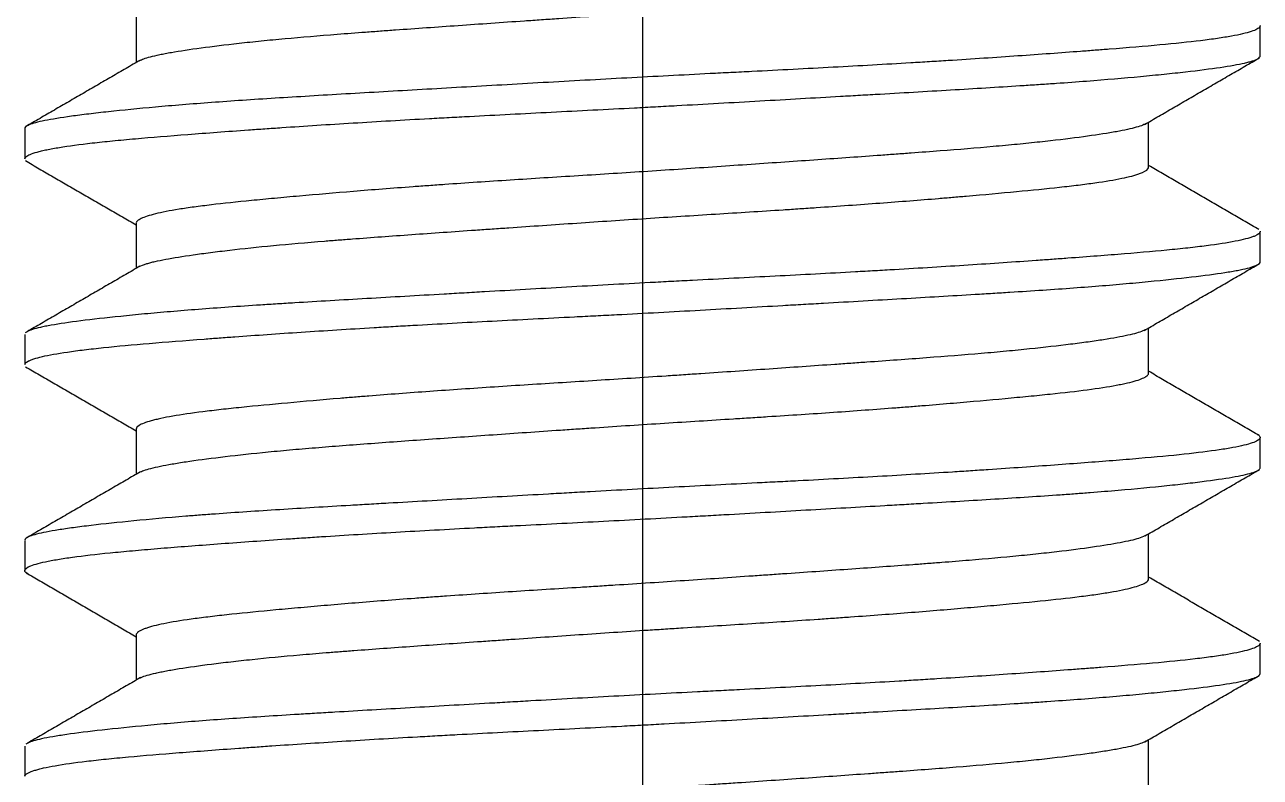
# Model space of a CAD drawing. Extents: x 828 to 1855, y 0 to 752.
# Drawn here: x 1091.07 to 1097.07, y 203.42 to 207.08 of the extents above; entities that cross this region are included whole.
import ezdxf

# ---------------------------------------------------------------- set-up
doc = ezdxf.new("R2010")
doc.units = 0
doc.header["$LTSCALE"] = 10
doc.header["$MEASUREMENT"] = 0
doc.linetypes.add('CENTER', pattern=[2, 1.25, -0.25, 0.25, -0.25])
doc.layers.add('1', color=7, linetype='CONTINUOUS')

msp = doc.modelspace()

# ---------------------------------------------------------------- linework, layer by layer
at = {"layer": '1', "color": 1, "linetype": 'CENTER', "lineweight": -3}
msp.add_line((1094.0736, 290.3893), (1094.0736, 187.6108), dxfattribs=at)
at = {"layer": '1', "color": 7, "linetype": 'Continuous', "lineweight": -3}
for p, q in [((1091.6151, 207.1146), (1091.6151, 206.8947)), ((1097.0736, 206.9276), (1097.0736, 207.0731)), ((1096.5321, 206.3855), (1096.5321, 206.6055)), ((1091.0736, 206.5731), (1091.0736, 206.4272)), ((1091.6151, 206.1146), (1091.6151, 205.8947)), ((1097.0736, 205.9269), (1097.0736, 206.0726)), ((1096.5321, 205.386), (1096.5321, 205.6055)), ((1091.0736, 205.5728), (1091.0736, 205.4276)), ((1091.6151, 205.1142), (1091.6151, 204.8946)), ((1097.0736, 204.9274), (1097.0736, 205.0734)), ((1091.0736, 204.5727), (1091.0736, 204.4267)), ((1096.5321, 204.3853), (1096.5321, 204.6055)), ((1091.6151, 204.1148), (1091.6151, 203.8946)), ((1097.0736, 203.9274), (1097.0736, 204.0726)), ((1096.5321, 203.3859), (1096.5321, 203.6055)), ((1091.0736, 203.5734), (1091.0736, 203.4275))]:
    msp.add_line(p, q, dxfattribs=at)
for points, knots in [([(1091.6301, 206.9033), (1091.6415, 206.9098), (1091.6595, 206.9162), (1091.6972, 206.9262), (1091.7197, 206.9314), (1091.7466, 206.9368), (1091.7655, 206.9404), (1091.7754, 206.9422), (1091.8273, 206.9513), (1091.8756, 206.9586), (1091.9854, 206.9734), (1092.0468, 206.981), (1092.1319, 206.9904), (1092.1494, 206.9923), (1092.1851, 206.9961), (1092.2035, 206.998), (1092.2594, 207.0036), (1092.2979, 207.0074), (1092.4173, 207.0183), (1092.5019, 207.0253), (1092.636, 207.0358), (1092.705, 207.041), (1092.7767, 207.0463), (1092.8252, 207.0499), (1092.8498, 207.0517), (1092.9734, 207.0606), (1093.1767, 207.0749), (1093.3906, 207.0898), (1093.5278, 207.0993), (1093.5554, 207.1012), (1093.6109, 207.105), (1093.6389, 207.1069), (1093.7225, 207.1127), (1093.7784, 207.1165), (1093.946, 207.1278), (1094.0579, 207.1352), (1094.2261, 207.1459), (1094.3102, 207.1512), (1094.3945, 207.1565), (1094.4506, 207.16), (1094.4787, 207.1618), (1094.6178, 207.1705), (1094.8356, 207.1844), (1095.0439, 207.1988), (1095.1964, 207.2098), (1095.2468, 207.2136), (1095.3448, 207.2211), (1095.3926, 207.2249), (1095.5326, 207.2361), (1095.6212, 207.2437), (1095.7472, 207.2549), (1095.788, 207.2586), (1095.8474, 207.264), (1095.8669, 207.2658), (1095.9053, 207.2695), (1095.924, 207.2712), (1096.0158, 207.2801), (1096.1495, 207.294), (1096.2576, 207.3081), (1096.317, 207.3172), (1096.3285, 207.319), (1096.3505, 207.3227), (1096.361, 207.3245), (1096.3911, 207.3301), (1096.4093, 207.3338), (1096.4583, 207.345), (1096.4835, 207.3525), (1096.5101, 207.3639), (1096.5171, 207.3677), (1096.5248, 207.3734), (1096.5268, 207.3753), (1096.5299, 207.3791), (1096.531, 207.3809), (1096.532, 207.3839), (1096.5321, 207.385), (1096.5321, 207.3861)], [0, 0, 0, 0, 0.042029, 0.042029, 0.064674, 0.075997, 0.075997, 0.087319, 0.087319, 0.132609, 0.132609, 0.177899, 0.177899, 0.189221, 0.189221, 0.200544, 0.200544, 0.223189, 0.223189, 0.268478, 0.268478, 0.291123, 0.302446, 0.302446, 0.313768, 0.313768, 0.359058, 0.404348, 0.404348, 0.41567, 0.41567, 0.426993, 0.426993, 0.449638, 0.449638, 0.494928, 0.494928, 0.517573, 0.528895, 0.528895, 0.540217, 0.540217, 0.585507, 0.630797, 0.630797, 0.653442, 0.653442, 0.676087, 0.676087, 0.721377, 0.721377, 0.744022, 0.744022, 0.755344, 0.755344, 0.766667, 0.766667, 0.811957, 0.857246, 0.857246, 0.868569, 0.868569, 0.879891, 0.879891, 0.902536, 0.902536, 0.947826, 0.947826, 0.970471, 0.970471, 0.981794, 0.981794, 0.993116, 0.993116, 1, 1, 1, 1]), ([(1097.0736, 207.0745), (1097.0738, 207.0723), (1097.0733, 207.0701), (1097.0706, 207.066), (1097.0688, 207.0641), (1097.0641, 207.0603), (1097.0552, 207.0547), (1097.0413, 207.049), (1097.0068, 207.0377), (1096.9748, 207.0302), (1096.9135, 207.019), (1096.8907, 207.0153), (1096.8532, 207.0098), (1096.8401, 207.008), (1096.813, 207.0044), (1096.7989, 207.0026), (1096.7261, 206.9937), (1096.66, 206.9868), (1096.5123, 206.9731), (1096.4306, 206.9663), (1096.3186, 206.9575), (1096.2957, 206.9557), (1096.2493, 206.9522), (1096.1785, 206.9468), (1096.1045, 206.9413), (1095.9521, 206.9302), (1095.8448, 206.9227), (1095.6752, 206.9114), (1095.6172, 206.9076), (1095.5279, 206.902), (1095.4979, 206.9002), (1095.4375, 206.8965), (1095.4071, 206.8946), (1095.2541, 206.8855), (1095.1286, 206.8784), (1094.8714, 206.8646), (1094.7398, 206.8577), (1094.5712, 206.8491), (1094.5374, 206.8474), (1094.4699, 206.844), (1094.3687, 206.8388), (1094.2674, 206.8336), (1094.0647, 206.8231), (1093.9296, 206.8158), (1093.7268, 206.8045), (1093.6592, 206.8007), (1093.524, 206.793), (1093.4571, 206.7892), (1093.2587, 206.7779), (1093.1295, 206.7705), (1092.8769, 206.756), (1092.7536, 206.7489), (1092.5131, 206.7348), (1092.3988, 206.7279), (1092.1813, 206.7142), (1092.0783, 206.7074), (1091.9323, 206.6966), (1091.885, 206.6929), (1091.7936, 206.6855), (1091.7499, 206.6817), (1091.6247, 206.6704), (1091.5489, 206.6629), (1091.4469, 206.6518), (1091.4149, 206.6481), (1091.3697, 206.6426), (1091.3551, 206.6408), (1091.327, 206.6372), (1091.3134, 206.6354), (1091.2481, 206.6263), (1091.2051, 206.6194), (1091.1368, 206.6057), (1091.1115, 206.599), (1091.0912, 206.5904), (1091.0877, 206.5886), (1091.0818, 206.5852), (1091.0794, 206.5834), (1091.0751, 206.579), (1091.0738, 206.5765), (1091.0736, 206.5738)], [0, 0, 0, 0, 0.01312, 0.01312, 0.023911, 0.023911, 0.034702, 0.056283, 0.056283, 0.099446, 0.099446, 0.121028, 0.121028, 0.131819, 0.131819, 0.142609, 0.142609, 0.185772, 0.185772, 0.228935, 0.228935, 0.239726, 0.239726, 0.250517, 0.272098, 0.272098, 0.315261, 0.315261, 0.336843, 0.336843, 0.347634, 0.347634, 0.358424, 0.358424, 0.401587, 0.401587, 0.44475, 0.44475, 0.455541, 0.455541, 0.466332, 0.487913, 0.487913, 0.531076, 0.531076, 0.552658, 0.552658, 0.574239, 0.574239, 0.617402, 0.617402, 0.660565, 0.660565, 0.703728, 0.703728, 0.746891, 0.746891, 0.768473, 0.768473, 0.790054, 0.790054, 0.833217, 0.833217, 0.854799, 0.854799, 0.865589, 0.865589, 0.87638, 0.87638, 0.919543, 0.919543, 0.962706, 0.962706, 0.973497, 0.973497, 0.984288, 0.984288, 1, 1, 1, 1]), ([(1091.0737, 206.4272), (1091.0739, 206.4305), (1091.076, 206.4338), (1091.0888, 206.4447), (1091.1066, 206.4522), (1091.1405, 206.4617), (1091.1478, 206.4636), (1091.1636, 206.4674), (1091.1722, 206.4693), (1091.1994, 206.475), (1091.2197, 206.4787), (1091.287, 206.4897), (1091.3402, 206.4969), (1091.4325, 206.5074), (1091.4653, 206.5109), (1091.5177, 206.5161), (1091.5357, 206.5178), (1091.5727, 206.5213), (1091.5918, 206.523), (1091.6896, 206.5317), (1091.7746, 206.5385), (1091.9576, 206.5526), (1092.0557, 206.5599), (1092.1866, 206.5692), (1092.2131, 206.5711), (1092.2672, 206.5749), (1092.2947, 206.5768), (1092.378, 206.5825), (1092.4346, 206.5863), (1092.6075, 206.5975), (1092.7269, 206.6048), (1092.9122, 206.6156), (1092.9749, 206.6192), (1093.0706, 206.6245), (1093.1028, 206.6262), (1093.1677, 206.6297), (1093.2004, 206.6315), (1093.3646, 206.6402), (1093.4971, 206.647), (1093.7645, 206.6606), (1093.8993, 206.6674), (1094.0693, 206.6764), (1094.1034, 206.6782), (1094.1717, 206.6819), (1094.2059, 206.6838), (1094.3084, 206.6894), (1094.3761, 206.6932), (1094.578, 206.7045), (1094.7107, 206.7121), (1094.9068, 206.7233), (1094.9717, 206.727), (1095.0683, 206.7326), (1095.1004, 206.7344), (1095.1643, 206.7381), (1095.1962, 206.7399), (1095.3539, 206.749), (1095.4753, 206.756), (1095.7084, 206.7698), (1095.8202, 206.7766), (1095.9539, 206.7853), (1095.9804, 206.787), (1096.0326, 206.7905), (1096.0585, 206.7923), (1096.1346, 206.7976), (1096.1835, 206.8012), (1096.3249, 206.8121), (1096.412, 206.8196), (1096.5321, 206.8308), (1096.5703, 206.8346), (1096.625, 206.8402), (1096.6427, 206.8421), (1096.6774, 206.8458), (1096.6943, 206.8477), (1096.7757, 206.857), (1096.832, 206.8642), (1096.9276, 206.8783), (1096.9669, 206.8852), (1097.005, 206.8938), (1097.0121, 206.8955), (1097.0251, 206.8989), (1097.0311, 206.9006), (1097.0472, 206.9058), (1097.0555, 206.9092), (1097.0702, 206.9176), (1097.0742, 206.9226), (1097.0736, 206.9277)], [0, 0, 0, 0, 0.019682, 0.019682, 0.062845, 0.062845, 0.073636, 0.073636, 0.084427, 0.084427, 0.106008, 0.106008, 0.149171, 0.149171, 0.170753, 0.170753, 0.181543, 0.181543, 0.192334, 0.192334, 0.235497, 0.235497, 0.27866, 0.27866, 0.289451, 0.289451, 0.300242, 0.300242, 0.321823, 0.321823, 0.364986, 0.364986, 0.386568, 0.386568, 0.397358, 0.397358, 0.408149, 0.408149, 0.451312, 0.451312, 0.494475, 0.494475, 0.505266, 0.505266, 0.516056, 0.516056, 0.537638, 0.537638, 0.580801, 0.580801, 0.602382, 0.602382, 0.613173, 0.613173, 0.623964, 0.623964, 0.667127, 0.667127, 0.71029, 0.71029, 0.721081, 0.721081, 0.731871, 0.731871, 0.753453, 0.753453, 0.796616, 0.796616, 0.818197, 0.818197, 0.828988, 0.828988, 0.839779, 0.839779, 0.882942, 0.882942, 0.926105, 0.926105, 0.936895, 0.936895, 0.947686, 0.947686, 0.969268, 0.969268, 1, 1, 1, 1]), ([(1096.5192, 206.598), (1096.5178, 206.5971), (1096.5163, 206.5963), (1096.5014, 206.5885), (1096.4805, 206.5816), (1096.4379, 206.5711), (1096.4218, 206.5676), (1096.3947, 206.5622), (1096.3851, 206.5604), (1096.3652, 206.5568), (1096.3548, 206.555), (1096.3007, 206.5459), (1096.2507, 206.5385), (1096.1373, 206.5236), (1096.074, 206.5161), (1095.9863, 206.5066), (1095.9683, 206.5047), (1095.9317, 206.5009), (1095.9131, 206.499), (1095.8563, 206.4934), (1095.8172, 206.4898), (1095.6959, 206.479), (1095.61, 206.472), (1095.4736, 206.4615), (1095.4268, 206.458), (1095.3547, 206.4526), (1095.3303, 206.4509), (1095.2814, 206.4473), (1095.2567, 206.4455), (1095.1325, 206.4366), (1095.0303, 206.4294), (1094.8201, 206.4147), (1094.7122, 206.4072), (1094.5459, 206.3958), (1094.4903, 206.3919), (1094.379, 206.3843), (1094.3232, 206.3806), (1094.1557, 206.3693), (1094.0437, 206.362), (1093.8751, 206.3513), (1093.8187, 206.3478), (1093.7061, 206.3407), (1093.6503, 206.3372), (1093.4848, 206.3268), (1093.3766, 206.3198), (1093.2177, 206.3092), (1093.1391, 206.3038), (1093.0618, 206.2983), (1093.0105, 206.2946), (1092.985, 206.2928), (1092.8586, 206.2835), (1092.7621, 206.276), (1092.5782, 206.2609), (1092.4908, 206.2534), (1092.3872, 206.2441), (1092.3667, 206.2423), (1092.3265, 206.2386), (1092.3066, 206.2367), (1092.2482, 206.2313), (1092.2109, 206.2277), (1092.1037, 206.2171), (1092.0386, 206.2102), (1091.9505, 206.1997), (1091.9088, 206.1944), (1091.8707, 206.189), (1091.8461, 206.1854), (1091.8342, 206.1836), (1091.7773, 206.1744), (1091.7014, 206.1597), (1091.6549, 206.1445), (1091.6352, 206.135), (1091.6318, 206.1331), (1091.6258, 206.1293), (1091.6233, 206.1274), (1091.6176, 206.122), (1091.6156, 206.1186), (1091.6152, 206.1152)], [0, 0, 0, 0, 0.005433, 0.005433, 0.050723, 0.050723, 0.073368, 0.073368, 0.08469, 0.08469, 0.096013, 0.096013, 0.141303, 0.141303, 0.186592, 0.186592, 0.197915, 0.197915, 0.209237, 0.209237, 0.231882, 0.231882, 0.277172, 0.277172, 0.299817, 0.299817, 0.311139, 0.311139, 0.322462, 0.322462, 0.367752, 0.367752, 0.413041, 0.413041, 0.435686, 0.435686, 0.458331, 0.458331, 0.503621, 0.503621, 0.526266, 0.526266, 0.548911, 0.548911, 0.594201, 0.594201, 0.616845, 0.628168, 0.628168, 0.63949, 0.63949, 0.68478, 0.68478, 0.73007, 0.73007, 0.741392, 0.741392, 0.752715, 0.752715, 0.77536, 0.77536, 0.82065, 0.82065, 0.843294, 0.854617, 0.854617, 0.865939, 0.865939, 0.911229, 0.956519, 0.956519, 0.967841, 0.967841, 0.979164, 0.979164, 1, 1, 1, 1]), ([(1091.6301, 205.9034), (1091.6386, 205.9082), (1091.6508, 205.9129), (1091.6724, 205.9195), (1091.6786, 205.9213), (1091.6921, 205.9248), (1091.6993, 205.9266), (1091.7222, 205.9319), (1091.7393, 205.9354), (1091.7958, 205.9461), (1091.8405, 205.9533), (1091.9183, 205.9644), (1091.946, 205.9681), (1091.9902, 205.9738), (1092.0055, 205.9757), (1092.0367, 205.9795), (1092.0526, 205.9814), (1092.1342, 205.9909), (1092.2052, 205.9984), (1092.3585, 206.0131), (1092.4409, 206.0203), (1092.5512, 206.0291), (1092.5736, 206.0309), (1092.6188, 206.0344), (1092.6417, 206.0362), (1092.711, 206.0415), (1092.7581, 206.045), (1092.9021, 206.0555), (1093.0018, 206.0626), (1093.1569, 206.0735), (1093.2095, 206.0772), (1093.2899, 206.0828), (1093.3168, 206.0847), (1093.3708, 206.0884), (1093.3979, 206.0903), (1093.5336, 206.0997), (1093.6435, 206.1073), (1093.8656, 206.1224), (1093.9779, 206.1299), (1094.205, 206.1446), (1094.3173, 206.1516), (1094.539, 206.1655), (1094.6486, 206.1724), (1094.7838, 206.1813), (1094.8108, 206.183), (1094.8645, 206.1866), (1094.8913, 206.1884), (1094.9713, 206.1938), (1095.0236, 206.1974), (1095.1777, 206.2084), (1095.2766, 206.2158), (1095.4194, 206.227), (1095.4893, 206.2326), (1095.5571, 206.2383), (1095.6018, 206.2421), (1095.624, 206.244), (1095.733, 206.2535), (1095.8142, 206.2609), (1095.9652, 206.2751), (1096.035, 206.2821), (1096.1149, 206.2909), (1096.1305, 206.2926), (1096.1609, 206.2961), (1096.1758, 206.2979), (1096.2191, 206.3033), (1096.2461, 206.3068), (1096.3216, 206.3176), (1096.3649, 206.3248), (1096.4191, 206.3359), (1096.4435, 206.3415), (1096.4638, 206.3472), (1096.4765, 206.351), (1096.4823, 206.3529), (1096.5091, 206.3625), (1096.5227, 206.3701), (1096.5314, 206.3809), (1096.5325, 206.3842), (1096.532, 206.3876)], [0, 0, 0, 0, 0.031069, 0.031069, 0.042359, 0.042359, 0.053649, 0.053649, 0.076228, 0.076228, 0.121387, 0.121387, 0.143967, 0.143967, 0.155256, 0.155256, 0.166546, 0.166546, 0.211705, 0.211705, 0.256864, 0.256864, 0.268154, 0.268154, 0.279443, 0.279443, 0.302023, 0.302023, 0.347182, 0.347182, 0.369761, 0.369761, 0.381051, 0.381051, 0.392341, 0.392341, 0.4375, 0.4375, 0.482659, 0.482659, 0.527818, 0.527818, 0.572977, 0.572977, 0.584266, 0.584266, 0.595556, 0.595556, 0.618136, 0.618136, 0.663295, 0.663295, 0.685874, 0.697164, 0.697164, 0.708454, 0.708454, 0.753612, 0.753612, 0.798771, 0.798771, 0.810061, 0.810061, 0.821351, 0.821351, 0.84393, 0.84393, 0.889089, 0.889089, 0.911669, 0.922959, 0.922959, 0.934248, 0.934248, 0.979407, 0.979407, 1, 1, 1, 1]), ([(1097.0736, 206.0747), (1097.0736, 206.0744), (1097.0736, 206.0742), (1097.074, 206.0668), (1097.0654, 206.0593), (1097.0429, 206.0498), (1097.0378, 206.0479), (1097.0265, 206.0441), (1097.0203, 206.0422), (1096.9998, 206.0365), (1096.984, 206.0327), (1096.93, 206.0215), (1096.8854, 206.0142), (1096.8057, 206.0034), (1096.7769, 205.9998), (1096.7305, 205.9945), (1096.7145, 205.9928), (1096.6814, 205.9893), (1096.6642, 205.9875), (1096.5764, 205.9788), (1096.499, 205.972), (1096.3299, 205.9582), (1096.2384, 205.9513), (1096.115, 205.9421), (1096.0898, 205.9402), (1096.0386, 205.9365), (1096.0126, 205.9346), (1095.9337, 205.929), (1095.8799, 205.9252), (1095.7149, 205.9139), (1095.6001, 205.9065), (1095.4208, 205.8954), (1095.3598, 205.8918), (1095.2666, 205.8864), (1095.2352, 205.8846), (1095.1718, 205.881), (1095.1398, 205.8792), (1094.9796, 205.8703), (1094.7194, 205.8566), (1094.4517, 205.8431), (1094.282, 205.8344), (1094.2479, 205.8326), (1094.1795, 205.8291), (1094.1453, 205.8273), (1094.0429, 205.8219), (1093.975, 205.8182), (1093.7721, 205.8071), (1093.638, 205.7995), (1093.4387, 205.7882), (1093.3725, 205.7844), (1093.2737, 205.7788), (1093.2409, 205.7769), (1093.1753, 205.7731), (1093.1427, 205.7712), (1092.9812, 205.762), (1092.7312, 205.7476), (1092.4975, 205.7338), (1092.3567, 205.7252), (1092.3288, 205.7235), (1092.2735, 205.72), (1092.2462, 205.7183), (1092.1658, 205.7131), (1092.1139, 205.7096), (1091.963, 205.6991), (1091.8691, 205.6918), (1091.738, 205.6807), (1091.696, 205.6769), (1091.6355, 205.6712), (1091.6158, 205.6693), (1091.5771, 205.6655), (1091.5583, 205.6636), (1091.467, 205.6542), (1091.338, 205.6395), (1091.2419, 205.6254), (1091.1925, 205.6167), (1091.1832, 205.615), (1091.1656, 205.6115), (1091.1574, 205.6098), (1091.1345, 205.6046), (1091.1216, 205.6012), (1091.1004, 205.5944), (1091.092, 205.591), (1091.086, 205.5876)], [0, 0, 0, 0, 0.00142, 0.00142, 0.045809, 0.045809, 0.056906, 0.056906, 0.068003, 0.068003, 0.090198, 0.090198, 0.134587, 0.134587, 0.156782, 0.156782, 0.167879, 0.167879, 0.178976, 0.178976, 0.223366, 0.223366, 0.267755, 0.267755, 0.278852, 0.278852, 0.28995, 0.28995, 0.312144, 0.312144, 0.356533, 0.356533, 0.378728, 0.378728, 0.389825, 0.389825, 0.400923, 0.400923, 0.445312, 0.489701, 0.489701, 0.500798, 0.500798, 0.511896, 0.511896, 0.53409, 0.53409, 0.57848, 0.57848, 0.600674, 0.600674, 0.611771, 0.611771, 0.622869, 0.622869, 0.667258, 0.711647, 0.711647, 0.722745, 0.722745, 0.733842, 0.733842, 0.756036, 0.756036, 0.800426, 0.800426, 0.82262, 0.82262, 0.833718, 0.833718, 0.844815, 0.844815, 0.889204, 0.933593, 0.933593, 0.944691, 0.944691, 0.955788, 0.955788, 0.977983, 0.977983, 1, 1, 1, 1]), ([(1091.0737, 205.4273), (1091.0741, 205.4326), (1091.0794, 205.438), (1091.0931, 205.4454), (1091.0972, 205.4473), (1091.1066, 205.4512), (1091.1223, 205.4569), (1091.1431, 205.4626), (1091.1912, 205.4738), (1091.232, 205.4812), (1091.3064, 205.4921), (1091.3334, 205.4957), (1091.3772, 205.5011), (1091.3925, 205.5028), (1091.4239, 205.5064), (1091.44, 205.5081), (1091.5232, 205.5169), (1091.6713, 205.5305), (1091.8488, 205.5443), (1091.9691, 205.5533), (1091.9937, 205.5552), (1092.0435, 205.5589), (1092.1192, 205.5644), (1092.1979, 205.5701), (1092.3591, 205.5813), (1092.4717, 205.5888), (1092.6485, 205.5999), (1092.7087, 205.6036), (1092.801, 205.6091), (1092.8321, 205.611), (1092.8947, 205.6146), (1092.9261, 205.6164), (1093.084, 205.6253), (1093.2127, 205.6322), (1093.4749, 205.6459), (1093.6084, 205.6526), (1093.7782, 205.6613), (1093.8124, 205.6631), (1093.8805, 205.6666), (1093.9145, 205.6683), (1094.0165, 205.6736), (1094.0843, 205.6772), (1094.2871, 205.6882), (1094.4217, 205.6957), (1094.6224, 205.707), (1094.6891, 205.7109), (1094.789, 205.7166), (1094.8223, 205.7185), (1094.8882, 205.7222), (1094.9209, 205.7241), (1095.0835, 205.7334), (1095.2098, 205.7407), (1095.4551, 205.7549), (1095.5742, 205.7618), (1095.7182, 205.7705), (1095.7468, 205.7722), (1095.8031, 205.7757), (1095.8863, 205.7809), (1095.9659, 205.786), (1096.1205, 205.7964), (1096.2173, 205.8035), (1096.353, 205.8146), (1096.3967, 205.8184), (1096.4598, 205.8241), (1096.4805, 205.826), (1096.5206, 205.8298), (1096.5401, 205.8316), (1096.6353, 205.8411), (1096.7032, 205.8485), (1096.823, 205.863), (1096.8748, 205.8702), (1096.9291, 205.879), (1096.9395, 205.8807), (1096.9589, 205.8842), (1096.9864, 205.8894), (1097.0087, 205.8945), (1097.0464, 205.9047), (1097.0626, 205.9115), (1097.0727, 205.9216), (1097.074, 205.9247), (1097.0735, 205.9279)], [0, 0, 0, 0, 0.031422, 0.031422, 0.042213, 0.042213, 0.053004, 0.074585, 0.074585, 0.117748, 0.117748, 0.13933, 0.13933, 0.150121, 0.150121, 0.160911, 0.160911, 0.204074, 0.247237, 0.247237, 0.258028, 0.258028, 0.268819, 0.2904, 0.2904, 0.333563, 0.333563, 0.355145, 0.355145, 0.365936, 0.365936, 0.376726, 0.376726, 0.419889, 0.419889, 0.463052, 0.463052, 0.473843, 0.473843, 0.484634, 0.484634, 0.506215, 0.506215, 0.549378, 0.549378, 0.57096, 0.57096, 0.581751, 0.581751, 0.592541, 0.592541, 0.635704, 0.635704, 0.678867, 0.678867, 0.689658, 0.689658, 0.700449, 0.72203, 0.72203, 0.765193, 0.765193, 0.786775, 0.786775, 0.797566, 0.797566, 0.808356, 0.808356, 0.851519, 0.851519, 0.894682, 0.894682, 0.905473, 0.905473, 0.916264, 0.937845, 0.937845, 0.981008, 0.981008, 1, 1, 1, 1]), ([(1096.5172, 205.5968), (1096.5167, 205.5965), (1096.5161, 205.5962), (1096.5122, 205.5941), (1096.5084, 205.5923), (1096.487, 205.5835), (1096.4624, 205.5766), (1096.3987, 205.5625), (1096.3595, 205.5554), (1096.3014, 205.5463), (1096.2893, 205.5445), (1096.2642, 205.5407), (1096.2512, 205.5389), (1096.2108, 205.5333), (1096.1823, 205.5295), (1096.0923, 205.5182), (1096.0262, 205.5107), (1095.9179, 205.4995), (1095.8802, 205.4957), (1095.8214, 205.4902), (1095.8015, 205.4884), (1095.7607, 205.4847), (1095.7399, 205.4829), (1095.6347, 205.4739), (1095.4576, 205.46), (1095.2639, 205.446), (1095.1374, 205.437), (1095.1119, 205.4352), (1095.0602, 205.4316), (1095.0341, 205.4297), (1094.9556, 205.4242), (1094.9028, 205.4205), (1094.7429, 205.4094), (1094.6345, 205.4019), (1094.4691, 205.3905), (1094.3858, 205.3848), (1094.3013, 205.3791), (1094.2448, 205.3753), (1094.2164, 205.3734), (1094.0752, 205.364), (1093.963, 205.3569), (1093.7399, 205.3428), (1093.6291, 205.3359), (1093.464, 205.3254), (1093.409, 205.3219), (1093.3009, 205.3148), (1093.2476, 205.3112), (1093.0904, 205.3005), (1092.9888, 205.2932), (1092.8412, 205.282), (1092.7928, 205.2783), (1092.7215, 205.2726), (1092.6979, 205.2707), (1092.6513, 205.2669), (1092.6283, 205.265), (1092.515, 205.2555), (1092.4299, 205.248), (1092.2702, 205.2334), (1092.1956, 205.2264), (1092.1093, 205.2176), (1092.0923, 205.2158), (1092.0593, 205.2122), (1092.0432, 205.2105), (1091.9963, 205.2052), (1091.9667, 205.2017), (1091.8833, 205.1911), (1091.8345, 205.184), (1091.7716, 205.173), (1091.7524, 205.1693), (1091.7262, 205.1637), (1091.7179, 205.1618), (1091.7023, 205.158), (1091.695, 205.1561), (1091.6609, 205.1467), (1091.6413, 205.1391), (1091.6199, 205.1256), (1091.6151, 205.1198), (1091.6151, 205.114)], [0, 0, 0, 0, 0.002082, 0.002082, 0.013404, 0.013404, 0.058694, 0.058694, 0.103984, 0.103984, 0.115306, 0.115306, 0.126629, 0.126629, 0.149274, 0.149274, 0.194563, 0.194563, 0.217208, 0.217208, 0.228531, 0.228531, 0.239853, 0.239853, 0.285143, 0.330433, 0.330433, 0.341755, 0.341755, 0.353078, 0.353078, 0.375722, 0.375722, 0.421012, 0.421012, 0.443657, 0.45498, 0.45498, 0.466302, 0.466302, 0.511592, 0.511592, 0.556882, 0.556882, 0.579526, 0.579526, 0.602171, 0.602171, 0.647461, 0.647461, 0.670106, 0.670106, 0.681428, 0.681428, 0.692751, 0.692751, 0.738041, 0.738041, 0.78333, 0.78333, 0.794653, 0.794653, 0.805975, 0.805975, 0.82862, 0.82862, 0.87391, 0.87391, 0.896555, 0.896555, 0.907877, 0.907877, 0.9192, 0.9192, 0.964489, 0.964489, 1, 1, 1, 1]), ([(1091.6304, 204.9035), (1091.6361, 204.9067), (1091.6433, 204.9098), (1091.6713, 204.9199), (1091.6981, 204.9268), (1091.7495, 204.9374), (1091.7779, 204.9428), (1091.8106, 204.9482), (1091.8334, 204.9519), (1091.8452, 204.9537), (1091.9065, 204.963), (1092.0175, 204.9779), (1092.1537, 204.993), (1092.247, 205.0024), (1092.266, 205.0043), (1092.305, 205.008), (1092.3248, 205.0098), (1092.3851, 205.0153), (1092.4265, 205.0189), (1092.5541, 205.0295), (1092.6437, 205.0364), (1092.7851, 205.047), (1092.8333, 205.0505), (1092.9322, 205.0576), (1092.9829, 205.0612), (1093.1365, 205.0721), (1093.346, 205.0867), (1093.5645, 205.1018), (1093.7039, 205.1114), (1093.732, 205.1133), (1093.7883, 205.1171), (1093.8164, 205.119), (1093.9007, 205.1247), (1093.9568, 205.1285), (1094.1251, 205.1395), (1094.2369, 205.1466), (1094.4043, 205.1571), (1094.4601, 205.1606), (1094.5436, 205.1658), (1094.5714, 205.1676), (1094.6268, 205.1711), (1094.6544, 205.1729), (1094.7911, 205.1817), (1094.8976, 205.1887), (1095.105, 205.2031), (1095.2059, 205.2104), (1095.3284, 205.2198), (1095.3528, 205.2217), (1095.4008, 205.2255), (1095.4245, 205.2274), (1095.4947, 205.2331), (1095.5401, 205.2369), (1095.6728, 205.2482), (1095.7563, 205.2556), (1095.8739, 205.2665), (1095.9118, 205.2701), (1095.9668, 205.2754), (1095.9848, 205.2772), (1096.02, 205.2807), (1096.0371, 205.2825), (1096.1206, 205.2913), (1096.1807, 205.2982), (1096.2876, 205.3124), (1096.3344, 205.3196), (1096.3844, 205.3289), (1096.3939, 205.3307), (1096.412, 205.3345), (1096.4206, 205.3363), (1096.4448, 205.342), (1096.4591, 205.3457), (1096.4962, 205.357), (1096.5134, 205.3646), (1096.5279, 205.3759), (1096.5308, 205.3797), (1096.532, 205.3844), (1096.5322, 205.3854), (1096.5321, 205.3863)], [0, 0, 0, 0, 0.02029, 0.02029, 0.06558, 0.06558, 0.088225, 0.099548, 0.099548, 0.11087, 0.11087, 0.15616, 0.20145, 0.20145, 0.212772, 0.212772, 0.224095, 0.224095, 0.24674, 0.24674, 0.292029, 0.292029, 0.314674, 0.314674, 0.337319, 0.337319, 0.382609, 0.427899, 0.427899, 0.439222, 0.439222, 0.450544, 0.450544, 0.473189, 0.473189, 0.518479, 0.518479, 0.541124, 0.541124, 0.552446, 0.552446, 0.563769, 0.563769, 0.609059, 0.609059, 0.654348, 0.654348, 0.665671, 0.665671, 0.676993, 0.676993, 0.699638, 0.699638, 0.744928, 0.744928, 0.767573, 0.767573, 0.778896, 0.778896, 0.790218, 0.790218, 0.835508, 0.835508, 0.880798, 0.880798, 0.89212, 0.89212, 0.903443, 0.903443, 0.926088, 0.926088, 0.971378, 0.971378, 0.994023, 0.994023, 1, 1, 1, 1]), ([(1097.0598, 205.0884), (1097.065, 205.0857), (1097.0688, 205.0829), (1097.0725, 205.0783), (1097.0733, 205.0765), (1097.0738, 205.0729), (1097.0728, 205.0674), (1097.0666, 205.0618), (1097.0475, 205.0505), (1097.0257, 205.043), (1096.9794, 205.0317), (1096.9617, 205.0279), (1096.9316, 205.0223), (1096.921, 205.0204), (1096.8987, 205.0167), (1096.8871, 205.0149), (1096.8262, 205.0057), (1096.7693, 204.9987), (1096.6393, 204.9847), (1096.5663, 204.9779), (1096.4646, 204.9693), (1096.4438, 204.9675), (1096.4012, 204.964), (1096.3363, 204.9588), (1096.2677, 204.9536), (1096.126, 204.9428), (1096.0253, 204.9354), (1095.8649, 204.9242), (1095.8099, 204.9204), (1095.7249, 204.9147), (1095.6962, 204.9128), (1095.6383, 204.909), (1095.6091, 204.9072), (1095.4621, 204.8978), (1095.3408, 204.8906), (1095.0908, 204.8763), (1094.9622, 204.8694), (1094.7968, 204.8607), (1094.7634, 204.859), (1094.6968, 204.8556), (1094.5967, 204.8504), (1094.4962, 204.8453), (1094.2947, 204.835), (1094.1597, 204.8281), (1093.9563, 204.8172), (1093.8883, 204.8135), (1093.7861, 204.8078), (1093.7519, 204.8059), (1093.6842, 204.8021), (1093.6504, 204.8002), (1093.4825, 204.7907), (1093.3505, 204.7832), (1093.0914, 204.7683), (1092.9642, 204.761), (1092.8083, 204.752), (1092.7773, 204.7502), (1092.7161, 204.7466), (1092.6252, 204.7413), (1092.5373, 204.7362), (1092.3654, 204.7258), (1092.256, 204.7191), (1092.0997, 204.7087), (1092.0489, 204.7051), (1091.9747, 204.6997), (1091.9504, 204.6979), (1091.9027, 204.6943), (1091.8794, 204.6924), (1091.7649, 204.6832), (1091.6808, 204.6757), (1091.5274, 204.6607), (1091.458, 204.6532), (1091.3808, 204.644), (1091.3659, 204.6422), (1091.3372, 204.6385), (1091.2958, 204.6331), (1091.2595, 204.6278), (1091.1934, 204.6173), (1091.158, 204.6105), (1091.1182, 204.6003), (1091.1072, 204.5968), (1091.094, 204.5916), (1091.0902, 204.5899), (1091.0838, 204.5864), (1091.0811, 204.5847), (1091.0758, 204.5801), (1091.074, 204.5772), (1091.0737, 204.5743)], [0, 0, 0, 0, 0.016801, 0.016801, 0.027301, 0.027301, 0.037802, 0.058803, 0.058803, 0.100806, 0.100806, 0.121807, 0.121807, 0.132308, 0.132308, 0.142809, 0.142809, 0.184811, 0.184811, 0.226814, 0.226814, 0.237315, 0.237315, 0.247815, 0.268817, 0.268817, 0.310819, 0.310819, 0.331821, 0.331821, 0.342321, 0.342321, 0.352822, 0.352822, 0.394825, 0.394825, 0.436827, 0.436827, 0.447328, 0.447328, 0.457829, 0.47883, 0.47883, 0.520833, 0.520833, 0.541834, 0.541834, 0.552335, 0.552335, 0.562835, 0.562835, 0.604838, 0.604838, 0.646841, 0.646841, 0.657341, 0.657341, 0.667842, 0.688843, 0.688843, 0.730846, 0.730846, 0.751847, 0.751847, 0.762348, 0.762348, 0.772849, 0.772849, 0.814851, 0.814851, 0.856854, 0.856854, 0.867354, 0.867354, 0.877855, 0.898856, 0.898856, 0.940859, 0.940859, 0.96186, 0.96186, 0.972361, 0.972361, 0.982862, 0.982862, 1, 1, 1, 1]), ([(1091.0882, 204.4113), (1091.0846, 204.4132), (1091.0817, 204.415), (1091.0773, 204.4186), (1091.0758, 204.4204), (1091.0739, 204.424), (1091.0735, 204.4258), (1091.0745, 204.4349), (1091.0846, 204.4424), (1091.1228, 204.4575), (1091.1509, 204.4651), (1091.1974, 204.4745), (1091.2073, 204.4763), (1091.2282, 204.4801), (1091.2393, 204.4819), (1091.274, 204.4875), (1091.2992, 204.4911), (1091.3809, 204.5019), (1091.4435, 204.5088), (1091.5493, 204.5191), (1091.5866, 204.5226), (1091.6457, 204.5277), (1091.6658, 204.5295), (1091.7072, 204.5329), (1091.7285, 204.5347), (1091.8366, 204.5434), (1091.9293, 204.5504), (1092.127, 204.5651), (1092.232, 204.5726), (1092.3709, 204.582), (1092.3991, 204.5839), (1092.4562, 204.5877), (1092.4852, 204.5896), (1092.5728, 204.5952), (1092.632, 204.5989), (1092.8125, 204.6099), (1092.9364, 204.6171), (1093.1275, 204.6276), (1093.1921, 204.6311), (1093.2904, 204.6363), (1093.3234, 204.638), (1093.3898, 204.6415), (1093.4232, 204.6432), (1093.5903, 204.6518), (1093.7246, 204.6585), (1093.9942, 204.6724), (1094.1295, 204.6796), (1094.2993, 204.6889), (1094.3333, 204.6908), (1094.4014, 204.6946), (1094.4355, 204.6965), (1094.537, 204.7022), (1094.604, 204.706), (1094.8032, 204.7173), (1094.9335, 204.7248), (1095.1252, 204.7358), (1095.1884, 204.7395), (1095.2824, 204.7449), (1095.3135, 204.7467), (1095.3755, 204.7503), (1095.4063, 204.7521), (1095.5583, 204.7609), (1095.7908, 204.7746), (1096.0022, 204.7883), (1096.1277, 204.7971), (1096.1524, 204.7989), (1096.2012, 204.8025), (1096.2252, 204.8044), (1096.2957, 204.8099), (1096.3408, 204.8136), (1096.4705, 204.8248), (1096.5494, 204.8323), (1096.6566, 204.8435), (1096.6905, 204.8472), (1096.7385, 204.8528), (1096.754, 204.8546), (1096.7841, 204.8583), (1096.7986, 204.8601), (1096.8682, 204.8692), (1096.9616, 204.8832), (1097.02, 204.8968), (1097.0454, 204.9053), (1097.0499, 204.9071), (1097.0577, 204.9105), (1097.0611, 204.9123), (1097.0693, 204.9175), (1097.0725, 204.921), (1097.0736, 204.9253), (1097.0737, 204.9261), (1097.0736, 204.9268)], [0, 0, 0, 0, 0.011227, 0.011227, 0.021699, 0.021699, 0.032172, 0.032172, 0.074062, 0.074062, 0.115952, 0.115952, 0.126424, 0.126424, 0.136897, 0.136897, 0.157842, 0.157842, 0.199732, 0.199732, 0.220677, 0.220677, 0.23115, 0.23115, 0.241622, 0.241622, 0.283512, 0.283512, 0.325402, 0.325402, 0.335875, 0.335875, 0.346347, 0.346347, 0.367292, 0.367292, 0.409182, 0.409182, 0.430127, 0.430127, 0.4406, 0.4406, 0.451072, 0.451072, 0.492962, 0.492962, 0.534853, 0.534853, 0.545325, 0.545325, 0.555798, 0.555798, 0.576743, 0.576743, 0.618633, 0.618633, 0.639578, 0.639578, 0.65005, 0.65005, 0.660523, 0.660523, 0.702413, 0.744303, 0.744303, 0.754775, 0.754775, 0.765248, 0.765248, 0.786193, 0.786193, 0.828083, 0.828083, 0.849028, 0.849028, 0.859501, 0.859501, 0.869973, 0.869973, 0.911863, 0.953753, 0.953753, 0.964226, 0.964226, 0.974698, 0.974698, 0.995643, 0.995643, 1, 1, 1, 1]), ([(1096.5196, 204.5982), (1096.5128, 204.594), (1096.5033, 204.5899), (1096.4809, 204.5822), (1096.4687, 204.5787), (1096.4406, 204.5717), (1096.4245, 204.5681), (1096.371, 204.5574), (1096.2857, 204.543), (1096.173, 204.5281), (1096.0938, 204.5186), (1096.0775, 204.5167), (1096.0441, 204.5129), (1096.0271, 204.511), (1095.9749, 204.5053), (1095.9387, 204.5016), (1095.8262, 204.4904), (1095.7458, 204.4833), (1095.617, 204.4727), (1095.5728, 204.4691), (1095.5043, 204.4638), (1095.4811, 204.4621), (1095.4342, 204.4585), (1095.4106, 204.4568), (1095.2914, 204.448), (1095.1926, 204.4409), (1094.9887, 204.4265), (1094.8835, 204.4192), (1094.7478, 204.4097), (1094.7204, 204.4078), (1094.6656, 204.404), (1094.6382, 204.4021), (1094.5557, 204.3964), (1094.5005, 204.3926), (1094.3343, 204.3813), (1094.2227, 204.3738), (1094.0541, 204.3627), (1093.9977, 204.3591), (1093.9128, 204.3537), (1093.8844, 204.3519), (1093.828, 204.3484), (1093.8, 204.3466), (1093.6602, 204.3379), (1093.5501, 204.331), (1093.3336, 204.317), (1093.2271, 204.3099), (1093.0963, 204.3008), (1093.0703, 204.2989), (1093.019, 204.2953), (1092.9936, 204.2934), (1092.9181, 204.2879), (1092.8689, 204.2842), (1092.7243, 204.273), (1092.632, 204.2654), (1092.4999, 204.2541), (1092.4569, 204.2503), (1092.3731, 204.2428), (1092.3327, 204.2392), (1092.2162, 204.2283), (1092.1447, 204.2214), (1092.0464, 204.2109), (1091.9995, 204.2056), (1091.9561, 204.2003), (1091.9279, 204.1968), (1091.9142, 204.195), (1091.8478, 204.186), (1091.8022, 204.1788), (1091.7255, 204.1641), (1091.6944, 204.1566), (1091.6646, 204.1471), (1091.6591, 204.1452), (1091.6491, 204.1414), (1091.6446, 204.1395), (1091.6324, 204.1337), (1091.6262, 204.1299), (1091.6175, 204.1221), (1091.6152, 204.1181), (1091.6151, 204.1141)], [0, 0, 0, 0, 0.027094, 0.027094, 0.049673, 0.049673, 0.072253, 0.072253, 0.117412, 0.162571, 0.162571, 0.17386, 0.17386, 0.18515, 0.18515, 0.207729, 0.207729, 0.252888, 0.252888, 0.275468, 0.275468, 0.286758, 0.286758, 0.298047, 0.298047, 0.343206, 0.343206, 0.388365, 0.388365, 0.399655, 0.399655, 0.410945, 0.410945, 0.433524, 0.433524, 0.478683, 0.478683, 0.501262, 0.501262, 0.512552, 0.512552, 0.523842, 0.523842, 0.569001, 0.569001, 0.61416, 0.61416, 0.625449, 0.625449, 0.636739, 0.636739, 0.659319, 0.659319, 0.704478, 0.704478, 0.727057, 0.727057, 0.749637, 0.749637, 0.794795, 0.794795, 0.817375, 0.828665, 0.828665, 0.839954, 0.839954, 0.885113, 0.885113, 0.930272, 0.930272, 0.941562, 0.941562, 0.952852, 0.952852, 0.975431, 0.975431, 1, 1, 1, 1]), ([(1091.6331, 203.905), (1091.635, 203.906), (1091.6371, 203.907), (1091.6551, 203.9149), (1091.6784, 203.9218), (1091.7173, 203.9307), (1091.7256, 203.9325), (1091.743, 203.9361), (1091.7521, 203.9379), (1091.7808, 203.9432), (1091.8017, 203.9468), (1091.8696, 203.9577), (1091.9217, 203.9651), (1092.0102, 203.9763), (1092.0414, 203.9801), (1092.1075, 203.9878), (1092.142, 203.9916), (1092.2495, 204.0028), (1092.3266, 204.0102), (1092.4503, 204.0209), (1092.5141, 204.0262), (1092.5811, 204.0315), (1092.6264, 204.035), (1092.6494, 204.0368), (1092.766, 204.0456), (1092.8627, 204.0526), (1093.0626, 204.0669), (1093.1658, 204.0741), (1093.2989, 204.0834), (1093.3257, 204.0853), (1093.3798, 204.089), (1093.4071, 204.0909), (1093.4892, 204.0966), (1093.5442, 204.1004), (1093.7097, 204.1118), (1093.8208, 204.1194), (1093.9886, 204.1306), (1094.0448, 204.1343), (1094.1293, 204.1397), (1094.1575, 204.1415), (1094.2141, 204.1451), (1094.2424, 204.1469), (1094.3837, 204.1558), (1094.4948, 204.1627), (1094.7136, 204.1766), (1094.8212, 204.1836), (1094.9534, 204.1926), (1094.9797, 204.1944), (1095.0321, 204.1981), (1095.0582, 204.1999), (1095.1357, 204.2054), (1095.1862, 204.2091), (1095.3347, 204.2202), (1095.4295, 204.2277), (1095.5655, 204.239), (1095.632, 204.2447), (1095.696, 204.2503), (1095.7382, 204.2541), (1095.759, 204.2559), (1095.8609, 204.2652), (1095.9361, 204.2723), (1096.0747, 204.2863), (1096.1379, 204.2932), (1096.2093, 204.3021), (1096.2232, 204.3039), (1096.2502, 204.3074), (1096.2632, 204.3092), (1096.3009, 204.3146), (1096.3242, 204.3183), (1096.3885, 204.3292), (1096.4241, 204.3366), (1096.4666, 204.3479), (1096.479, 204.3517), (1096.4999, 204.3593), (1096.5086, 204.3631), (1096.5267, 204.3736), (1096.5323, 204.3801), (1096.5321, 204.3864)], [0, 0, 0, 0, 0.006541, 0.006541, 0.051962, 0.051962, 0.063318, 0.063318, 0.074673, 0.074673, 0.097384, 0.097384, 0.142805, 0.142805, 0.165516, 0.165516, 0.188227, 0.188227, 0.233648, 0.233648, 0.256359, 0.267715, 0.267715, 0.27907, 0.27907, 0.324492, 0.324492, 0.369913, 0.369913, 0.381269, 0.381269, 0.392624, 0.392624, 0.415335, 0.415335, 0.460756, 0.460756, 0.483467, 0.483467, 0.494822, 0.494822, 0.506178, 0.506178, 0.551599, 0.551599, 0.597021, 0.597021, 0.608376, 0.608376, 0.619732, 0.619732, 0.642442, 0.642442, 0.687864, 0.687864, 0.710575, 0.72193, 0.72193, 0.733286, 0.733286, 0.778707, 0.778707, 0.824129, 0.824129, 0.835484, 0.835484, 0.846839, 0.846839, 0.86955, 0.86955, 0.914972, 0.914972, 0.937682, 0.937682, 0.960393, 0.960393, 1, 1, 1, 1]), ([(1097.0736, 204.0738), (1097.0737, 204.0707), (1097.0722, 204.0676), (1097.0671, 204.0626), (1097.0646, 204.0607), (1097.0585, 204.057), (1097.0549, 204.055), (1097.0422, 204.0493), (1097.0315, 204.0455), (1096.9926, 204.0342), (1096.9579, 204.0267), (1096.8927, 204.0157), (1096.8688, 204.012), (1096.8295, 204.0066), (1096.8159, 204.0048), (1096.7875, 204.0012), (1096.7727, 203.9994), (1096.6963, 203.9905), (1096.6275, 203.9836), (1096.475, 203.9699), (1096.3914, 203.9631), (1096.2775, 203.9543), (1096.2542, 203.9525), (1096.2068, 203.9489), (1096.1825, 203.9471), (1096.1087, 203.9416), (1096.0582, 203.9379), (1095.9026, 203.9267), (1095.7936, 203.9192), (1095.6222, 203.908), (1095.5638, 203.9043), (1095.4741, 203.8987), (1095.4439, 203.8969), (1095.3828, 203.8932), (1095.3518, 203.8913), (1095.1964, 203.8822), (1095.0695, 203.8752), (1094.8107, 203.8614), (1094.6788, 203.8546), (1094.5108, 203.8461), (1094.4771, 203.8443), (1094.4092, 203.8409), (1094.3751, 203.8391), (1094.273, 203.8339), (1094.2051, 203.8304), (1094.0017, 203.8197), (1093.8668, 203.8123), (1093.6652, 203.801), (1093.5981, 203.7972), (1093.4977, 203.7915), (1093.4643, 203.7896), (1093.3976, 203.7858), (1093.3642, 203.7839), (1093.1987, 203.7745), (1093.07, 203.7671), (1092.8196, 203.7527), (1092.6979, 203.7456), (1092.5504, 203.7369), (1092.5211, 203.7352), (1092.463, 203.7317), (1092.4341, 203.73), (1092.349, 203.7248), (1092.2938, 203.7213), (1092.1328, 203.711), (1092.0317, 203.7041), (1091.8892, 203.6933), (1091.8433, 203.6896), (1091.7767, 203.684), (1091.7549, 203.6821), (1091.7121, 203.6783), (1091.6911, 203.6764), (1091.5889, 203.6669), (1091.5154, 203.6594), (1091.3844, 203.6447), (1091.3269, 203.6375), (1091.2652, 203.6286), (1091.2534, 203.6268), (1091.2308, 203.6233), (1091.22, 203.6215), (1091.1895, 203.6162), (1091.1715, 203.6128), (1091.125, 203.6027), (1091.1029, 203.5961), (1091.0894, 203.5894)], [0, 0, 0, 0, 0.018928, 0.018928, 0.030089, 0.030089, 0.04125, 0.04125, 0.063571, 0.063571, 0.108214, 0.108214, 0.130536, 0.130536, 0.141696, 0.141696, 0.152857, 0.152857, 0.1975, 0.1975, 0.242143, 0.242143, 0.253304, 0.253304, 0.264464, 0.264464, 0.286786, 0.286786, 0.331429, 0.331429, 0.35375, 0.35375, 0.364911, 0.364911, 0.376071, 0.376071, 0.420714, 0.420714, 0.465357, 0.465357, 0.476518, 0.476518, 0.487679, 0.487679, 0.51, 0.51, 0.554643, 0.554643, 0.576964, 0.576964, 0.588125, 0.588125, 0.599286, 0.599286, 0.643929, 0.643929, 0.688572, 0.688572, 0.699732, 0.699732, 0.710893, 0.710893, 0.733214, 0.733214, 0.777857, 0.777857, 0.800179, 0.800179, 0.811339, 0.811339, 0.8225, 0.8225, 0.867143, 0.867143, 0.911786, 0.911786, 0.922947, 0.922947, 0.934107, 0.934107, 0.956429, 0.956429, 1, 1, 1, 1]), ([(1091.0737, 203.4279), (1091.074, 203.4298), (1091.0749, 203.4318), (1091.0825, 203.4412), (1091.0976, 203.4487), (1091.1282, 203.4583), (1091.1349, 203.4602), (1091.1494, 203.464), (1091.1728, 203.4697), (1091.2011, 203.4753), (1091.2642, 203.4863), (1091.3147, 203.4935), (1091.4035, 203.5042), (1091.4352, 203.5077), (1091.4861, 203.5129), (1091.5037, 203.5147), (1091.5396, 203.5182), (1091.558, 203.5199), (1091.6522, 203.5285), (1091.7347, 203.5353), (1091.9135, 203.5493), (1092.0099, 203.5565), (1092.1393, 203.5659), (1092.1657, 203.5677), (1092.2188, 203.5715), (1092.2995, 203.5772), (1092.3828, 203.5828), (1092.5529, 203.594), (1092.671, 203.6014), (1092.855, 203.6123), (1092.9176, 203.6159), (1093.0132, 203.6213), (1093.0453, 203.6231), (1093.1097, 203.6266), (1093.142, 203.6284), (1093.3041, 203.6371), (1093.4356, 203.6438), (1093.7021, 203.6574), (1093.8371, 203.6643), (1094.0081, 203.6732), (1094.0424, 203.675), (1094.1106, 203.6786), (1094.2128, 203.6841), (1094.3141, 203.6897), (1094.5159, 203.701), (1094.6491, 203.7086), (1094.8469, 203.7199), (1094.9125, 203.7236), (1095.0104, 203.7292), (1095.0429, 203.7311), (1095.1072, 203.7348), (1095.1391, 203.7366), (1095.2972, 203.7457), (1095.4194, 203.7528), (1095.6554, 203.7667), (1095.7692, 203.7735), (1095.9059, 203.7822), (1095.9329, 203.7839), (1095.986, 203.7874), (1096.0643, 203.7926), (1096.1388, 203.7979), (1096.2827, 203.8086), (1096.372, 203.8161), (1096.4959, 203.8274), (1096.5355, 203.8311), (1096.6113, 203.8387), (1096.647, 203.8425), (1096.7478, 203.8536), (1096.8066, 203.8609), (1096.9075, 203.8751), (1096.9496, 203.882), (1097.0164, 203.8959), (1097.0404, 203.9027), (1097.0678, 203.9152), (1097.0739, 203.921), (1097.0736, 203.927)], [0, 0, 0, 0, 0.011774, 0.011774, 0.055056, 0.055056, 0.065877, 0.065877, 0.076698, 0.098339, 0.098339, 0.141622, 0.141622, 0.163263, 0.163263, 0.174083, 0.174083, 0.184904, 0.184904, 0.228187, 0.228187, 0.271469, 0.271469, 0.28229, 0.28229, 0.29311, 0.314752, 0.314752, 0.358034, 0.358034, 0.379675, 0.379675, 0.390496, 0.390496, 0.401317, 0.401317, 0.444599, 0.444599, 0.487882, 0.487882, 0.498702, 0.498702, 0.509523, 0.531164, 0.531164, 0.574447, 0.574447, 0.596088, 0.596088, 0.606909, 0.606909, 0.617729, 0.617729, 0.661012, 0.661012, 0.704295, 0.704295, 0.715115, 0.715115, 0.725936, 0.747577, 0.747577, 0.79086, 0.79086, 0.812501, 0.812501, 0.834142, 0.834142, 0.877425, 0.877425, 0.920707, 0.920707, 0.96399, 0.96399, 1, 1, 1, 1]), ([(1096.5198, 203.5983), (1096.5188, 203.5977), (1096.5177, 203.5971), (1096.5134, 203.5947), (1096.5097, 203.5929), (1096.4973, 203.5877), (1096.4872, 203.5842), (1096.4512, 203.5738), (1096.4198, 203.5668), (1096.3615, 203.5561), (1096.3402, 203.5524), (1096.2938, 203.5451), (1096.2689, 203.5414), (1096.1893, 203.5302), (1096.1299, 203.5227), (1096.0313, 203.5114), (1095.9968, 203.5077), (1095.9247, 203.5002), (1095.887, 203.4964), (1095.7691, 203.4852), (1095.6857, 203.4782), (1095.5099, 203.4641), (1095.4174, 203.4572), (1095.2961, 203.4484), (1095.2715, 203.4466), (1095.2218, 203.443), (1095.1966, 203.4412), (1095.1205, 203.4358), (1095.0691, 203.4322), (1094.9133, 203.4212), (1094.8072, 203.4138), (1094.6446, 203.4026), (1094.5625, 203.3969), (1094.4791, 203.3912), (1094.4231, 203.3874), (1094.395, 203.3854), (1094.2543, 203.3759), (1094.1421, 203.3684), (1093.9181, 203.354), (1093.8064, 203.347), (1093.6671, 203.3383), (1093.6393, 203.3365), (1093.5836, 203.333), (1093.5558, 203.3313), (1093.4729, 203.326), (1093.4184, 203.3225), (1093.257, 203.3119), (1093.1523, 203.3048), (1092.9993, 203.2939), (1092.9239, 203.2883), (1092.8501, 203.2827), (1092.8013, 203.2789), (1092.777, 203.277), (1092.6577, 203.2676), (1092.5674, 203.26), (1092.3967, 203.2451), (1092.3164, 203.2377), (1092.2223, 203.2288), (1092.2038, 203.227), (1092.1674, 203.2234), (1092.1496, 203.2217), (1092.0976, 203.2164), (1092.0646, 203.2129), (1091.9706, 203.2024), (1091.9147, 203.1954), (1091.8407, 203.1846), (1091.8177, 203.181), (1091.7751, 203.1737), (1091.7555, 203.1699), (1091.7026, 203.1587), (1091.6475, 203.1436), (1091.6223, 203.1285), (1091.6162, 203.1191), (1091.6155, 203.1172), (1091.6152, 203.115), (1091.6152, 203.1146), (1091.6151, 203.1142)], [0, 0, 0, 0, 0.004062, 0.004062, 0.015352, 0.015352, 0.037931, 0.037931, 0.08309, 0.08309, 0.10567, 0.10567, 0.128249, 0.128249, 0.173408, 0.173408, 0.195987, 0.195987, 0.218567, 0.218567, 0.263726, 0.263726, 0.308884, 0.308884, 0.320174, 0.320174, 0.331464, 0.331464, 0.354043, 0.354043, 0.399202, 0.399202, 0.421782, 0.433071, 0.433071, 0.444361, 0.444361, 0.48952, 0.48952, 0.534679, 0.534679, 0.545968, 0.545968, 0.557258, 0.557258, 0.579838, 0.579838, 0.624996, 0.624996, 0.647576, 0.658865, 0.658865, 0.670155, 0.670155, 0.715314, 0.715314, 0.760473, 0.760473, 0.771763, 0.771763, 0.783052, 0.783052, 0.805632, 0.805632, 0.850791, 0.850791, 0.87337, 0.87337, 0.895949, 0.895949, 0.941108, 0.986267, 0.986267, 0.997557, 0.997557, 1, 1, 1, 1])]:
    msp.add_open_spline(points, degree=3, knots=knots, dxfattribs=at)
for points in [[(1091.6354, 206.9064), (1091.3568, 206.7446), (1091.0781, 206.5831)], [(1096.5116, 206.5936), (1096.7902, 206.7554), (1097.0689, 206.9169)], [(1091.0766, 206.418), (1091.3459, 206.2619), (1091.6151, 206.1055)], [(1097.0669, 206.0843), (1096.7994, 206.2393), (1096.5321, 206.3946)], [(1091.6334, 205.9053), (1091.355, 205.7436), (1091.0765, 205.5821)], [(1096.5101, 205.5927), (1096.7883, 205.7544), (1097.0667, 205.9157)], [(1091.0778, 205.4172), (1091.3465, 205.2615), (1091.6151, 205.1055)], [(1097.0685, 205.0834), (1096.8003, 205.2389), (1096.5321, 205.3946)], [(1091.6363, 204.9069), (1091.3582, 204.7453), (1091.0798, 204.584)], [(1096.5136, 204.5947), (1096.792, 204.7564), (1097.0704, 204.9178)], [(1091.0808, 204.4156), (1091.3481, 204.2607), (1091.6151, 204.1056)], [(1097.0709, 204.082), (1096.8015, 204.2382), (1096.5321, 204.3946)], [(1091.6366, 203.9071), (1091.3581, 203.7453), (1091.0794, 203.5838)], [(1096.5128, 203.5942), (1096.7913, 203.756), (1097.07, 203.9175)]]:
    msp.add_open_spline(points, degree=2, dxfattribs=at)

doc.saveas('drawing.dxf')
